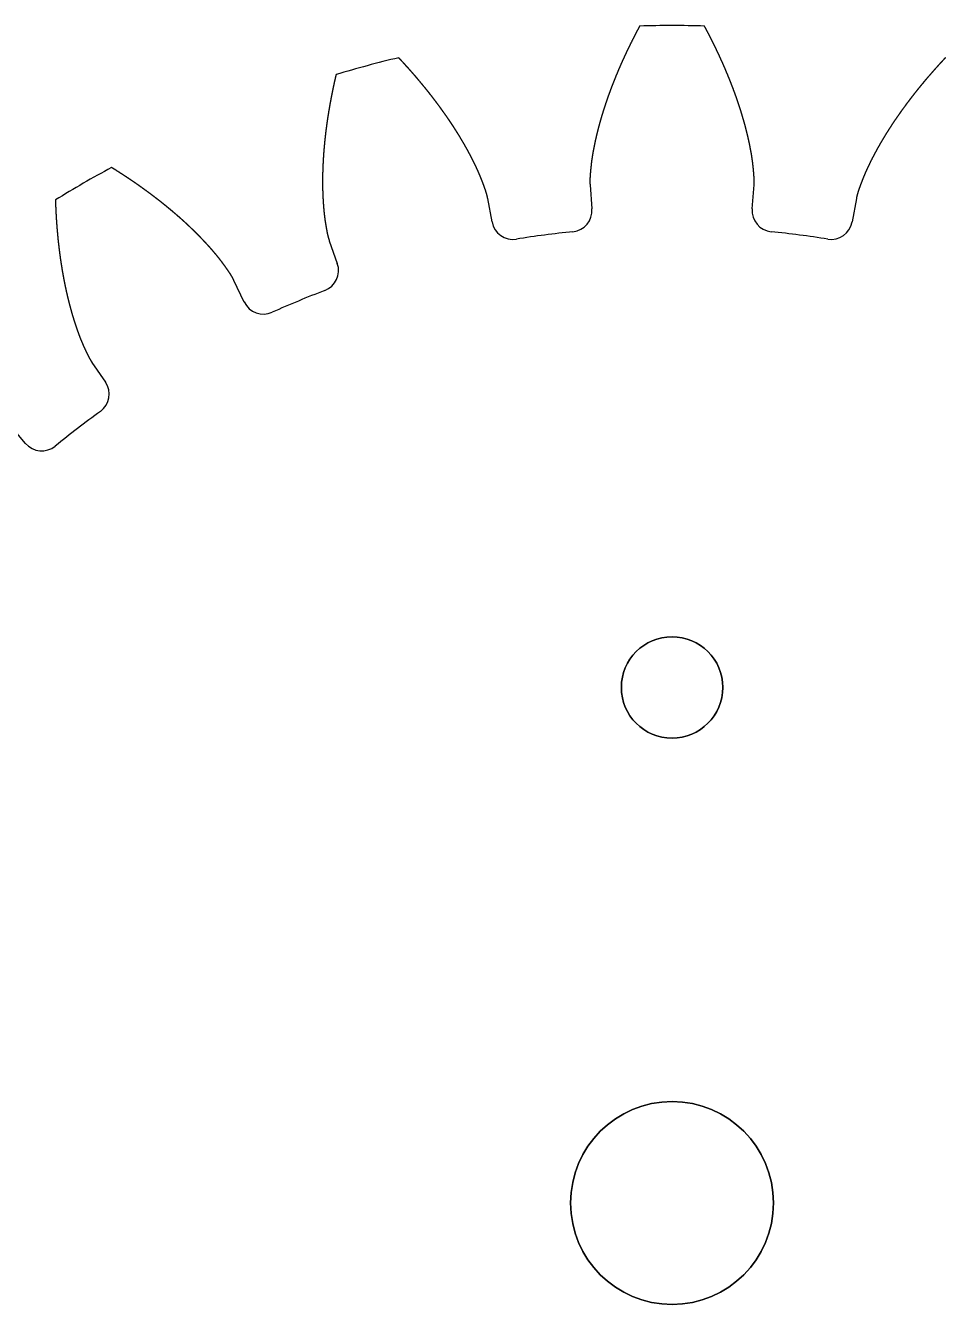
# Model space of a CAD drawing. Header units: millimetres. Extents: x -95.5 to -4.7, y -19.2 to 49.8.
# Drawn here: x -55.02 to -29.64, y 10.53 to 45.83 of the extents above; entities that cross this region are included whole.
import ezdxf

# ---------------------------------------------------------------- set-up
doc = ezdxf.new("R2010")
doc.units = ezdxf.units.MM
doc.layers.get('0').update_dxf_attribs({"linetype": 'CONTINUOUS'})

msp = doc.modelspace()

# ---------------------------------------------------------------- linework, layer by layer
for p, q in [((-39.446, 41.432, 0), (-39.394, 40.774)), ((-39.446, 41.432), (-39.394, 40.774)), ((-34.973, 40.774, 0), (-34.921, 41.432)), ((-34.973, 40.774), (-34.921, 41.432)), ((-42.151, 40.411, 0), (-42.27, 41.06)), ((-42.151, 40.411), (-42.27, 41.06)), ((-32.096, 41.06, 0), (-32.216, 40.411)), ((-32.096, 41.06), (-32.216, 40.411)), ((-46.642, 39.889, 0), (-46.421, 39.267)), ((-46.642, 39.889), (-46.421, 39.267)), ((-48.99, 38.202, 0), (-49.274, 38.799)), ((-48.99, 38.202), (-49.274, 38.799)), ((-53.193, 36.536, 0), (-52.818, 35.992)), ((-53.193, 36.536), (-52.818, 35.992)), ((-55.025, 34.299, 0), (-55.453, 34.802)), ((-55.025, 34.299), (-55.453, 34.802))]:
    msp.add_line(p, q)
at = {"extrusion": (5.07531e-14, -4e-16, -1)}
msp.add_circle((37.183, 27.562, 0), 1.4, dxfattribs=at)
for centre, radius in [((-37.183, 27.562), 1.4), ((-37.183, 13.332), 2.8)]:
    msp.add_circle(centre, radius)
at = {"extrusion": (0, -4e-16, -1)}
msp.add_circle((37.183, 13.332, 0), 2.8, dxfattribs=at)
for centre, radius, start, end in [((-37.183, 13.332, 0), 32.5, 88.4232, 91.5768), ((-37.183, 13.332), 32.5, 88.4232, 91.5768), ((-37.183, 13.332, 0), 32.5, 103.4232, 106.5768), ((-37.183, 13.332), 32.5, 103.4232, 106.5768), ((-37.183, 13.332, 0), 32.5, 118.4232, 121.5768), ((-37.183, 13.332), 32.5, 118.4232, 121.5768), ((-39.98, 40.727, 0), 0.588, -84.1716, 4.5673), ((-39.98, 40.727), 0.588, -84.1716, 4.5673), ((-34.387, 40.727, 0), 0.588, 175.4327, 264.1716), ((-34.387, 40.727), 0.588, 175.4327, 264.1716), ((-41.573, 40.517, 0), 0.588, 190.4327, 279.1716), ((-41.573, 40.517), 0.588, 190.4327, 279.1716), ((-32.794, 40.517, 0), 0.588, 260.8284, 349.5673), ((-32.794, 40.517), 0.588, 260.8284, 349.5673), ((-37.183, 13.332, 0), 26.949, 95.8284, 99.1716), ((-37.183, 13.332), 26.949, 95.8284, 99.1716), ((-37.183, 13.332, 0), 26.949, 80.8284, 84.1716), ((-37.183, 13.332), 26.949, 80.8284, 84.1716), ((-46.975, 39.07, 0), 0.588, -69.1716, 19.5673), ((-46.975, 39.07), 0.588, -69.1716, 19.5673), ((-37.183, 13.332, 0), 26.949, 110.8284, 114.1716), ((-37.183, 13.332), 26.949, 110.8284, 114.1716), ((-48.459, 38.455, 0), 0.588, 205.4327, 294.1716), ((-48.459, 38.455), 0.588, 205.4327, 294.1716), ((-53.303, 35.659, 0), 0.588, -54.1716, 34.5673), ((-53.303, 35.659), 0.588, -54.1716, 34.5673), ((-37.183, 13.332, 0), 26.949, 125.8284, 129.1716), ((-37.183, 13.332), 26.949, 125.8284, 129.1716), ((-54.577, 34.681, 0), 0.588, 220.4327, 309.1716), ((-54.577, 34.681), 0.588, 220.4327, 309.1716)]:
    msp.add_arc(centre, radius, start, end)
for points in [[(-38.078, 45.82, 0), (-38.084, 45.808, 0), (-38.097, 45.783, 0), (-38.117, 45.747, 0), (-38.143, 45.698, 0), (-38.175, 45.636, 0), (-38.207, 45.575, 0), (-38.238, 45.514, 0), (-38.269, 45.452, 0), (-38.3, 45.391, 0), (-38.331, 45.329, 0), (-38.361, 45.268, 0), (-38.391, 45.206, 0), (-38.42, 45.144, 0), (-38.449, 45.083, 0), (-38.478, 45.021, 0), (-38.507, 44.959, 0), (-38.535, 44.897, 0), (-38.563, 44.835, 0), (-38.591, 44.773, 0), (-38.618, 44.711, 0), (-38.645, 44.649, 0), (-38.672, 44.587, 0), (-38.698, 44.524, 0), (-38.724, 44.462, 0), (-38.749, 44.4, 0), (-38.774, 44.337, 0), (-38.799, 44.275, 0), (-38.824, 44.212, 0), (-38.848, 44.15, 0), (-38.872, 44.087, 0), (-38.895, 44.024, 0), (-38.918, 43.962, 0), (-38.941, 43.899, 0), (-38.963, 43.836, 0), (-38.985, 43.773, 0), (-39.006, 43.71, 0), (-39.027, 43.648, 0), (-39.048, 43.585, 0), (-39.068, 43.522, 0), (-39.088, 43.459, 0), (-39.108, 43.396, 0), (-39.127, 43.332, 0), (-39.145, 43.269, 0), (-39.163, 43.206, 0), (-39.181, 43.143, 0), (-39.198, 43.08, 0), (-39.215, 43.017, 0), (-39.232, 42.953, 0), (-39.248, 42.89, 0), (-39.263, 42.827, 0), (-39.278, 42.763, 0), (-39.293, 42.7, 0), (-39.307, 42.637, 0), (-39.32, 42.573, 0), (-39.333, 42.51, 0), (-39.345, 42.446, 0), (-39.357, 42.383, 0), (-39.369, 42.32, 0), (-39.38, 42.256, 0), (-39.39, 42.193, 0), (-39.399, 42.129, 0), (-39.408, 42.066, 0), (-39.415, 42.002, 0), (-39.422, 41.939, 0), (-39.429, 41.875, 0), (-39.435, 41.812, 0), (-39.44, 41.748, 0), (-39.445, 41.685, 0), (-39.449, 41.622, 0), (-39.451, 41.558, 0), (-39.451, 41.508, 0), (-39.449, 41.47, 0), (-39.447, 41.445, 0), (-39.446, 41.432, 0)], [(-38.078, 45.82), (-38.084, 45.808), (-38.097, 45.783), (-38.117, 45.747), (-38.143, 45.698), (-38.175, 45.636), (-38.207, 45.575), (-38.238, 45.514), (-38.269, 45.452), (-38.3, 45.391), (-38.331, 45.329), (-38.361, 45.268), (-38.391, 45.206), (-38.42, 45.144), (-38.449, 45.083), (-38.478, 45.021), (-38.507, 44.959), (-38.535, 44.897), (-38.563, 44.835), (-38.591, 44.773), (-38.618, 44.711), (-38.645, 44.649), (-38.672, 44.587), (-38.698, 44.524), (-38.724, 44.462), (-38.749, 44.4), (-38.774, 44.337), (-38.799, 44.275), (-38.824, 44.212), (-38.848, 44.15), (-38.872, 44.087), (-38.895, 44.024), (-38.918, 43.962), (-38.941, 43.899), (-38.963, 43.836), (-38.985, 43.773), (-39.006, 43.71), (-39.027, 43.648), (-39.048, 43.585), (-39.068, 43.522), (-39.088, 43.459), (-39.108, 43.396), (-39.127, 43.332), (-39.145, 43.269), (-39.163, 43.206), (-39.181, 43.143), (-39.198, 43.08), (-39.215, 43.017), (-39.232, 42.953), (-39.248, 42.89), (-39.263, 42.827), (-39.278, 42.763), (-39.293, 42.7), (-39.307, 42.637), (-39.32, 42.573), (-39.333, 42.51), (-39.345, 42.446), (-39.357, 42.383), (-39.369, 42.32), (-39.38, 42.256), (-39.39, 42.193), (-39.399, 42.129), (-39.408, 42.066), (-39.415, 42.002), (-39.422, 41.939), (-39.429, 41.875), (-39.435, 41.812), (-39.44, 41.748), (-39.445, 41.685), (-39.449, 41.622), (-39.451, 41.558), (-39.451, 41.508), (-39.449, 41.47), (-39.447, 41.445), (-39.446, 41.432)], [(-34.921, 41.432, 0), (-34.92, 41.445, 0), (-34.918, 41.47, 0), (-34.916, 41.508, 0), (-34.916, 41.558, 0), (-34.918, 41.622, 0), (-34.922, 41.685, 0), (-34.927, 41.748, 0), (-34.932, 41.812, 0), (-34.938, 41.875, 0), (-34.945, 41.939, 0), (-34.952, 42.002, 0), (-34.959, 42.066, 0), (-34.968, 42.129, 0), (-34.977, 42.193, 0), (-34.987, 42.256, 0), (-34.998, 42.32, 0), (-35.01, 42.383, 0), (-35.022, 42.446, 0), (-35.034, 42.51, 0), (-35.047, 42.573, 0), (-35.06, 42.637, 0), (-35.074, 42.7, 0), (-35.089, 42.763, 0), (-35.104, 42.827, 0), (-35.119, 42.89, 0), (-35.135, 42.953, 0), (-35.151, 43.017, 0), (-35.168, 43.08, 0), (-35.186, 43.143, 0), (-35.203, 43.206, 0), (-35.222, 43.269, 0), (-35.24, 43.332, 0), (-35.259, 43.396, 0), (-35.279, 43.459, 0), (-35.299, 43.522, 0), (-35.319, 43.585, 0), (-35.34, 43.648, 0), (-35.361, 43.71, 0), (-35.382, 43.773, 0), (-35.404, 43.836, 0), (-35.426, 43.899, 0), (-35.449, 43.962, 0), (-35.472, 44.024, 0), (-35.495, 44.087, 0), (-35.519, 44.15, 0), (-35.543, 44.212, 0), (-35.568, 44.275, 0), (-35.592, 44.337, 0), (-35.618, 44.4, 0), (-35.643, 44.462, 0), (-35.669, 44.524, 0), (-35.695, 44.587, 0), (-35.722, 44.649, 0), (-35.749, 44.711, 0), (-35.776, 44.773, 0), (-35.804, 44.835, 0), (-35.832, 44.897, 0), (-35.86, 44.959, 0), (-35.888, 45.021, 0), (-35.917, 45.083, 0), (-35.947, 45.144, 0), (-35.976, 45.206, 0), (-36.006, 45.268, 0), (-36.036, 45.329, 0), (-36.067, 45.391, 0), (-36.098, 45.452, 0), (-36.129, 45.514, 0), (-36.16, 45.575, 0), (-36.192, 45.636, 0), (-36.224, 45.698, 0), (-36.25, 45.747, 0), (-36.269, 45.783, 0), (-36.283, 45.808, 0), (-36.289, 45.82, 0)], [(-34.921, 41.432), (-34.92, 41.445), (-34.918, 41.47), (-34.916, 41.508), (-34.916, 41.558), (-34.918, 41.622), (-34.922, 41.685), (-34.927, 41.748), (-34.932, 41.812), (-34.938, 41.875), (-34.945, 41.939), (-34.952, 42.002), (-34.959, 42.066), (-34.968, 42.129), (-34.977, 42.193), (-34.987, 42.256), (-34.998, 42.32), (-35.01, 42.383), (-35.022, 42.446), (-35.034, 42.51), (-35.047, 42.573), (-35.06, 42.637), (-35.074, 42.7), (-35.089, 42.763), (-35.104, 42.827), (-35.119, 42.89), (-35.135, 42.953), (-35.151, 43.017), (-35.168, 43.08), (-35.186, 43.143), (-35.203, 43.206), (-35.222, 43.269), (-35.24, 43.332), (-35.259, 43.396), (-35.279, 43.459), (-35.299, 43.522), (-35.319, 43.585), (-35.34, 43.648), (-35.361, 43.71), (-35.382, 43.773), (-35.404, 43.836), (-35.426, 43.899), (-35.449, 43.962), (-35.472, 44.024), (-35.495, 44.087), (-35.519, 44.15), (-35.543, 44.212), (-35.568, 44.275), (-35.592, 44.337), (-35.618, 44.4), (-35.643, 44.462), (-35.669, 44.524), (-35.695, 44.587), (-35.722, 44.649), (-35.749, 44.711), (-35.776, 44.773), (-35.804, 44.835), (-35.832, 44.897), (-35.86, 44.959), (-35.888, 45.021), (-35.917, 45.083), (-35.947, 45.144), (-35.976, 45.206), (-36.006, 45.268), (-36.036, 45.329), (-36.067, 45.391), (-36.098, 45.452), (-36.129, 45.514), (-36.16, 45.575), (-36.192, 45.636), (-36.224, 45.698), (-36.25, 45.747), (-36.269, 45.783), (-36.283, 45.808), (-36.289, 45.82)], [(-42.27, 41.06, 0), (-42.273, 41.073, 0), (-42.278, 41.097, 0), (-42.286, 41.134, 0), (-42.299, 41.183, 0), (-42.317, 41.244, 0), (-42.337, 41.304, 0), (-42.358, 41.364, 0), (-42.38, 41.424, 0), (-42.402, 41.484, 0), (-42.425, 41.543, 0), (-42.448, 41.603, 0), (-42.472, 41.662, 0), (-42.496, 41.721, 0), (-42.522, 41.78, 0), (-42.548, 41.839, 0), (-42.575, 41.897, 0), (-42.603, 41.956, 0), (-42.631, 42.014, 0), (-42.659, 42.072, 0), (-42.688, 42.13, 0), (-42.717, 42.188, 0), (-42.747, 42.245, 0), (-42.777, 42.303, 0), (-42.808, 42.36, 0), (-42.84, 42.417, 0), (-42.871, 42.474, 0), (-42.904, 42.531, 0), (-42.936, 42.588, 0), (-42.969, 42.644, 0), (-43.003, 42.701, 0), (-43.037, 42.757, 0), (-43.071, 42.813, 0), (-43.106, 42.869, 0), (-43.141, 42.925, 0), (-43.176, 42.981, 0), (-43.212, 43.036, 0), (-43.249, 43.092, 0), (-43.285, 43.147, 0), (-43.322, 43.202, 0), (-43.36, 43.257, 0), (-43.397, 43.312, 0), (-43.436, 43.367, 0), (-43.474, 43.421, 0), (-43.513, 43.476, 0), (-43.552, 43.53, 0), (-43.591, 43.584, 0), (-43.631, 43.639, 0), (-43.671, 43.692, 0), (-43.712, 43.746, 0), (-43.753, 43.8, 0), (-43.794, 43.853, 0), (-43.835, 43.907, 0), (-43.877, 43.96, 0), (-43.919, 44.013, 0), (-43.962, 44.066, 0), (-44.004, 44.119, 0), (-44.047, 44.171, 0), (-44.091, 44.224, 0), (-44.134, 44.276, 0), (-44.178, 44.329, 0), (-44.222, 44.381, 0), (-44.267, 44.433, 0), (-44.312, 44.484, 0), (-44.357, 44.536, 0), (-44.402, 44.588, 0), (-44.448, 44.639, 0), (-44.494, 44.69, 0), (-44.54, 44.741, 0), (-44.587, 44.792, 0), (-44.633, 44.843, 0), (-44.671, 44.884, 0), (-44.7, 44.914, 0), (-44.718, 44.934, 0), (-44.728, 44.944, 0)], [(-42.27, 41.06), (-42.273, 41.073), (-42.278, 41.097), (-42.286, 41.134), (-42.299, 41.183), (-42.317, 41.244), (-42.337, 41.304), (-42.358, 41.364), (-42.38, 41.424), (-42.402, 41.484), (-42.425, 41.543), (-42.448, 41.603), (-42.472, 41.662), (-42.496, 41.721), (-42.522, 41.78), (-42.548, 41.839), (-42.575, 41.897), (-42.603, 41.956), (-42.631, 42.014), (-42.659, 42.072), (-42.688, 42.13), (-42.717, 42.188), (-42.747, 42.245), (-42.777, 42.303), (-42.808, 42.36), (-42.84, 42.417), (-42.871, 42.474), (-42.904, 42.531), (-42.936, 42.588), (-42.969, 42.644), (-43.003, 42.701), (-43.037, 42.757), (-43.071, 42.813), (-43.106, 42.869), (-43.141, 42.925), (-43.176, 42.981), (-43.212, 43.036), (-43.249, 43.092), (-43.285, 43.147), (-43.322, 43.202), (-43.36, 43.257), (-43.397, 43.312), (-43.436, 43.367), (-43.474, 43.421), (-43.513, 43.476), (-43.552, 43.53), (-43.591, 43.584), (-43.631, 43.639), (-43.671, 43.692), (-43.712, 43.746), (-43.753, 43.8), (-43.794, 43.853), (-43.835, 43.907), (-43.877, 43.96), (-43.919, 44.013), (-43.962, 44.066), (-44.004, 44.119), (-44.047, 44.171), (-44.091, 44.224), (-44.134, 44.276), (-44.178, 44.329), (-44.222, 44.381), (-44.267, 44.433), (-44.312, 44.484), (-44.357, 44.536), (-44.402, 44.588), (-44.448, 44.639), (-44.494, 44.69), (-44.54, 44.741), (-44.587, 44.792), (-44.633, 44.843), (-44.671, 44.884), (-44.7, 44.914), (-44.718, 44.934), (-44.728, 44.944)], [(-29.639, 44.944, 0), (-29.648, 44.934, 0), (-29.667, 44.914, 0), (-29.696, 44.884, 0), (-29.733, 44.843, 0), (-29.78, 44.792, 0), (-29.827, 44.741, 0), (-29.873, 44.69, 0), (-29.919, 44.639, 0), (-29.965, 44.588, 0), (-30.01, 44.536, 0), (-30.055, 44.484, 0), (-30.1, 44.433, 0), (-30.144, 44.381, 0), (-30.189, 44.329, 0), (-30.233, 44.276, 0), (-30.276, 44.224, 0), (-30.32, 44.171, 0), (-30.363, 44.119, 0), (-30.405, 44.066, 0), (-30.448, 44.013, 0), (-30.49, 43.96, 0), (-30.532, 43.907, 0), (-30.573, 43.853, 0), (-30.614, 43.8, 0), (-30.655, 43.746, 0), (-30.695, 43.692, 0), (-30.736, 43.639, 0), (-30.775, 43.584, 0), (-30.815, 43.53, 0), (-30.854, 43.476, 0), (-30.893, 43.421, 0), (-30.931, 43.367, 0), (-30.969, 43.312, 0), (-31.007, 43.257, 0), (-31.045, 43.202, 0), (-31.082, 43.147, 0), (-31.118, 43.092, 0), (-31.154, 43.036, 0), (-31.19, 42.981, 0), (-31.226, 42.925, 0), (-31.261, 42.869, 0), (-31.296, 42.813, 0), (-31.33, 42.757, 0), (-31.364, 42.701, 0), (-31.397, 42.644, 0), (-31.431, 42.588, 0), (-31.463, 42.531, 0), (-31.495, 42.474, 0), (-31.527, 42.417, 0), (-31.559, 42.36, 0), (-31.589, 42.303, 0), (-31.62, 42.245, 0), (-31.65, 42.188, 0), (-31.679, 42.13, 0), (-31.708, 42.072, 0), (-31.736, 42.014, 0), (-31.764, 41.956, 0), (-31.792, 41.897, 0), (-31.819, 41.839, 0), (-31.845, 41.78, 0), (-31.87, 41.721, 0), (-31.895, 41.662, 0), (-31.919, 41.603, 0), (-31.942, 41.543, 0), (-31.965, 41.484, 0), (-31.987, 41.424, 0), (-32.009, 41.364, 0), (-32.03, 41.304, 0), (-32.05, 41.244, 0), (-32.068, 41.183, 0), (-32.081, 41.134, 0), (-32.089, 41.097, 0), (-32.094, 41.073, 0), (-32.096, 41.06, 0)], [(-29.639, 44.944), (-29.648, 44.934), (-29.667, 44.914), (-29.696, 44.884), (-29.733, 44.843), (-29.78, 44.792), (-29.827, 44.741), (-29.873, 44.69), (-29.919, 44.639), (-29.965, 44.588), (-30.01, 44.536), (-30.055, 44.484), (-30.1, 44.433), (-30.144, 44.381), (-30.189, 44.329), (-30.233, 44.276), (-30.276, 44.224), (-30.32, 44.171), (-30.363, 44.119), (-30.405, 44.066), (-30.448, 44.013), (-30.49, 43.96), (-30.532, 43.907), (-30.573, 43.853), (-30.614, 43.8), (-30.655, 43.746), (-30.695, 43.692), (-30.736, 43.639), (-30.775, 43.584), (-30.815, 43.53), (-30.854, 43.476), (-30.893, 43.421), (-30.931, 43.367), (-30.969, 43.312), (-31.007, 43.257), (-31.045, 43.202), (-31.082, 43.147), (-31.118, 43.092), (-31.154, 43.036), (-31.19, 42.981), (-31.226, 42.925), (-31.261, 42.869), (-31.296, 42.813), (-31.33, 42.757), (-31.364, 42.701), (-31.397, 42.644), (-31.431, 42.588), (-31.463, 42.531), (-31.495, 42.474), (-31.527, 42.417), (-31.559, 42.36), (-31.589, 42.303), (-31.62, 42.245), (-31.65, 42.188), (-31.679, 42.13), (-31.708, 42.072), (-31.736, 42.014), (-31.764, 41.956), (-31.792, 41.897), (-31.819, 41.839), (-31.845, 41.78), (-31.87, 41.721), (-31.895, 41.662), (-31.919, 41.603), (-31.942, 41.543), (-31.965, 41.484), (-31.987, 41.424), (-32.009, 41.364), (-32.03, 41.304), (-32.05, 41.244), (-32.068, 41.183), (-32.081, 41.134), (-32.089, 41.097), (-32.094, 41.073), (-32.096, 41.06)], [(-46.456, 44.481, 0), (-46.459, 44.468, 0), (-46.465, 44.441, 0), (-46.475, 44.4, 0), (-46.487, 44.347, 0), (-46.502, 44.279, 0), (-46.517, 44.212, 0), (-46.531, 44.144, 0), (-46.546, 44.077, 0), (-46.559, 44.01, 0), (-46.573, 43.942, 0), (-46.586, 43.875, 0), (-46.599, 43.808, 0), (-46.612, 43.74, 0), (-46.624, 43.673, 0), (-46.636, 43.606, 0), (-46.647, 43.539, 0), (-46.659, 43.472, 0), (-46.67, 43.404, 0), (-46.68, 43.337, 0), (-46.691, 43.27, 0), (-46.7, 43.203, 0), (-46.71, 43.136, 0), (-46.719, 43.069, 0), (-46.728, 43.003, 0), (-46.737, 42.936, 0), (-46.745, 42.869, 0), (-46.753, 42.802, 0), (-46.76, 42.735, 0), (-46.767, 42.669, 0), (-46.774, 42.602, 0), (-46.78, 42.536, 0), (-46.786, 42.469, 0), (-46.792, 42.403, 0), (-46.797, 42.336, 0), (-46.802, 42.27, 0), (-46.806, 42.204, 0), (-46.811, 42.137, 0), (-46.814, 42.071, 0), (-46.818, 42.005, 0), (-46.82, 41.939, 0), (-46.823, 41.873, 0), (-46.825, 41.807, 0), (-46.827, 41.742, 0), (-46.828, 41.676, 0), (-46.829, 41.61, 0), (-46.829, 41.545, 0), (-46.829, 41.479, 0), (-46.828, 41.414, 0), (-46.828, 41.349, 0), (-46.826, 41.283, 0), (-46.824, 41.218, 0), (-46.822, 41.153, 0), (-46.819, 41.089, 0), (-46.815, 41.024, 0), (-46.811, 40.959, 0), (-46.807, 40.895, 0), (-46.802, 40.83, 0), (-46.797, 40.766, 0), (-46.791, 40.702, 0), (-46.784, 40.638, 0), (-46.777, 40.574, 0), (-46.769, 40.511, 0), (-46.76, 40.448, 0), (-46.75, 40.385, 0), (-46.74, 40.322, 0), (-46.729, 40.259, 0), (-46.718, 40.196, 0), (-46.706, 40.134, 0), (-46.694, 40.071, 0), (-46.679, 40.01, 0), (-46.666, 39.961, 0), (-46.654, 39.925, 0), (-46.646, 39.901, 0), (-46.642, 39.889, 0)], [(-46.456, 44.481), (-46.459, 44.468), (-46.465, 44.441), (-46.475, 44.4), (-46.487, 44.347), (-46.502, 44.279), (-46.517, 44.212), (-46.531, 44.144), (-46.546, 44.077), (-46.559, 44.01), (-46.573, 43.942), (-46.586, 43.875), (-46.599, 43.808), (-46.612, 43.74), (-46.624, 43.673), (-46.636, 43.606), (-46.647, 43.539), (-46.659, 43.472), (-46.67, 43.404), (-46.68, 43.337), (-46.691, 43.27), (-46.7, 43.203), (-46.71, 43.136), (-46.719, 43.069), (-46.728, 43.003), (-46.737, 42.936), (-46.745, 42.869), (-46.753, 42.802), (-46.76, 42.735), (-46.767, 42.669), (-46.774, 42.602), (-46.78, 42.536), (-46.786, 42.469), (-46.792, 42.403), (-46.797, 42.336), (-46.802, 42.27), (-46.806, 42.204), (-46.811, 42.137), (-46.814, 42.071), (-46.818, 42.005), (-46.82, 41.939), (-46.823, 41.873), (-46.825, 41.807), (-46.827, 41.742), (-46.828, 41.676), (-46.829, 41.61), (-46.829, 41.545), (-46.829, 41.479), (-46.828, 41.414), (-46.828, 41.349), (-46.826, 41.283), (-46.824, 41.218), (-46.822, 41.153), (-46.819, 41.089), (-46.815, 41.024), (-46.811, 40.959), (-46.807, 40.895), (-46.802, 40.83), (-46.797, 40.766), (-46.791, 40.702), (-46.784, 40.638), (-46.777, 40.574), (-46.769, 40.511), (-46.76, 40.448), (-46.75, 40.385), (-46.74, 40.322), (-46.729, 40.259), (-46.718, 40.196), (-46.706, 40.134), (-46.694, 40.071), (-46.679, 40.01), (-46.666, 39.961), (-46.654, 39.925), (-46.646, 39.901), (-46.642, 39.889)], [(-49.274, 38.799, 0), (-49.279, 38.81, 0), (-49.29, 38.833, 0), (-49.308, 38.867, 0), (-49.333, 38.911, 0), (-49.366, 38.964, 0), (-49.401, 39.017, 0), (-49.437, 39.07, 0), (-49.474, 39.122, 0), (-49.511, 39.174, 0), (-49.548, 39.226, 0), (-49.586, 39.277, 0), (-49.624, 39.328, 0), (-49.663, 39.379, 0), (-49.703, 39.429, 0), (-49.743, 39.479, 0), (-49.785, 39.529, 0), (-49.826, 39.578, 0), (-49.868, 39.627, 0), (-49.911, 39.676, 0), (-49.954, 39.724, 0), (-49.997, 39.772, 0), (-50.041, 39.82, 0), (-50.085, 39.868, 0), (-50.13, 39.915, 0), (-50.175, 39.962, 0), (-50.22, 40.009, 0), (-50.266, 40.056, 0), (-50.312, 40.102, 0), (-50.359, 40.148, 0), (-50.406, 40.194, 0), (-50.453, 40.239, 0), (-50.501, 40.285, 0), (-50.549, 40.33, 0), (-50.597, 40.375, 0), (-50.646, 40.419, 0), (-50.695, 40.464, 0), (-50.744, 40.508, 0), (-50.794, 40.552, 0), (-50.844, 40.596, 0), (-50.894, 40.639, 0), (-50.945, 40.682, 0), (-50.996, 40.725, 0), (-51.047, 40.768, 0), (-51.099, 40.811, 0), (-51.151, 40.853, 0), (-51.203, 40.895, 0), (-51.255, 40.937, 0), (-51.308, 40.979, 0), (-51.361, 41.02, 0), (-51.414, 41.061, 0), (-51.468, 41.102, 0), (-51.522, 41.143, 0), (-51.576, 41.184, 0), (-51.63, 41.224, 0), (-51.685, 41.264, 0), (-51.74, 41.304, 0), (-51.795, 41.344, 0), (-51.851, 41.384, 0), (-51.906, 41.423, 0), (-51.962, 41.462, 0), (-52.018, 41.501, 0), (-52.075, 41.54, 0), (-52.132, 41.578, 0), (-52.189, 41.616, 0), (-52.246, 41.654, 0), (-52.303, 41.692, 0), (-52.361, 41.73, 0), (-52.419, 41.767, 0), (-52.477, 41.804, 0), (-52.535, 41.841, 0), (-52.582, 41.871, 0), (-52.617, 41.893, 0), (-52.641, 41.907, 0), (-52.653, 41.915, 0)], [(-49.274, 38.799), (-49.279, 38.81), (-49.29, 38.833), (-49.308, 38.867), (-49.333, 38.911), (-49.366, 38.964), (-49.401, 39.017), (-49.437, 39.07), (-49.474, 39.122), (-49.511, 39.174), (-49.548, 39.226), (-49.586, 39.277), (-49.624, 39.328), (-49.663, 39.379), (-49.703, 39.429), (-49.743, 39.479), (-49.785, 39.529), (-49.826, 39.578), (-49.868, 39.627), (-49.911, 39.676), (-49.954, 39.724), (-49.997, 39.772), (-50.041, 39.82), (-50.085, 39.868), (-50.13, 39.915), (-50.175, 39.962), (-50.22, 40.009), (-50.266, 40.056), (-50.312, 40.102), (-50.359, 40.148), (-50.406, 40.194), (-50.453, 40.239), (-50.501, 40.285), (-50.549, 40.33), (-50.597, 40.375), (-50.646, 40.419), (-50.695, 40.464), (-50.744, 40.508), (-50.794, 40.552), (-50.844, 40.596), (-50.894, 40.639), (-50.945, 40.682), (-50.996, 40.725), (-51.047, 40.768), (-51.099, 40.811), (-51.151, 40.853), (-51.203, 40.895), (-51.255, 40.937), (-51.308, 40.979), (-51.361, 41.02), (-51.414, 41.061), (-51.468, 41.102), (-51.522, 41.143), (-51.576, 41.184), (-51.63, 41.224), (-51.685, 41.264), (-51.74, 41.304), (-51.795, 41.344), (-51.851, 41.384), (-51.906, 41.423), (-51.962, 41.462), (-52.018, 41.501), (-52.075, 41.54), (-52.132, 41.578), (-52.189, 41.616), (-52.246, 41.654), (-52.303, 41.692), (-52.361, 41.73), (-52.419, 41.767), (-52.477, 41.804), (-52.535, 41.841), (-52.582, 41.871), (-52.617, 41.893), (-52.641, 41.907), (-52.653, 41.915)], [(-54.202, 41.02, 0), (-54.201, 41.006, 0), (-54.2, 40.979, 0), (-54.199, 40.937, 0), (-54.197, 40.882, 0), (-54.194, 40.813, 0), (-54.191, 40.744, 0), (-54.188, 40.675, 0), (-54.184, 40.606, 0), (-54.18, 40.538, 0), (-54.176, 40.469, 0), (-54.171, 40.401, 0), (-54.166, 40.332, 0), (-54.161, 40.264, 0), (-54.155, 40.196, 0), (-54.149, 40.128, 0), (-54.143, 40.06, 0), (-54.137, 39.992, 0), (-54.13, 39.925, 0), (-54.123, 39.857, 0), (-54.115, 39.79, 0), (-54.107, 39.722, 0), (-54.099, 39.655, 0), (-54.091, 39.588, 0), (-54.082, 39.521, 0), (-54.073, 39.454, 0), (-54.064, 39.388, 0), (-54.054, 39.321, 0), (-54.044, 39.255, 0), (-54.033, 39.189, 0), (-54.023, 39.123, 0), (-54.012, 39.057, 0), (-54, 38.991, 0), (-53.988, 38.925, 0), (-53.976, 38.86, 0), (-53.964, 38.794, 0), (-53.951, 38.729, 0), (-53.938, 38.664, 0), (-53.924, 38.599, 0), (-53.91, 38.535, 0), (-53.896, 38.47, 0), (-53.881, 38.406, 0), (-53.866, 38.342, 0), (-53.851, 38.278, 0), (-53.835, 38.214, 0), (-53.819, 38.15, 0), (-53.802, 38.087, 0), (-53.785, 38.024, 0), (-53.768, 37.961, 0), (-53.75, 37.898, 0), (-53.732, 37.835, 0), (-53.713, 37.773, 0), (-53.694, 37.711, 0), (-53.674, 37.649, 0), (-53.654, 37.587, 0), (-53.634, 37.526, 0), (-53.613, 37.465, 0), (-53.591, 37.404, 0), (-53.57, 37.343, 0), (-53.547, 37.283, 0), (-53.524, 37.223, 0), (-53.501, 37.163, 0), (-53.476, 37.104, 0), (-53.451, 37.045, 0), (-53.426, 36.987, 0), (-53.399, 36.929, 0), (-53.373, 36.871, 0), (-53.346, 36.813, 0), (-53.318, 36.756, 0), (-53.29, 36.699, 0), (-53.26, 36.643, 0), (-53.235, 36.599, 0), (-53.214, 36.567, 0), (-53.2, 36.546, 0), (-53.193, 36.536, 0)], [(-54.202, 41.02), (-54.201, 41.006), (-54.2, 40.979), (-54.199, 40.937), (-54.197, 40.882), (-54.194, 40.813), (-54.191, 40.744), (-54.188, 40.675), (-54.184, 40.606), (-54.18, 40.538), (-54.176, 40.469), (-54.171, 40.401), (-54.166, 40.332), (-54.161, 40.264), (-54.155, 40.196), (-54.149, 40.128), (-54.143, 40.06), (-54.137, 39.992), (-54.13, 39.925), (-54.123, 39.857), (-54.115, 39.79), (-54.107, 39.722), (-54.099, 39.655), (-54.091, 39.588), (-54.082, 39.521), (-54.073, 39.454), (-54.064, 39.388), (-54.054, 39.321), (-54.044, 39.255), (-54.033, 39.189), (-54.023, 39.123), (-54.012, 39.057), (-54, 38.991), (-53.988, 38.925), (-53.976, 38.86), (-53.964, 38.794), (-53.951, 38.729), (-53.938, 38.664), (-53.924, 38.599), (-53.91, 38.535), (-53.896, 38.47), (-53.881, 38.406), (-53.866, 38.342), (-53.851, 38.278), (-53.835, 38.214), (-53.819, 38.15), (-53.802, 38.087), (-53.785, 38.024), (-53.768, 37.961), (-53.75, 37.898), (-53.732, 37.835), (-53.713, 37.773), (-53.694, 37.711), (-53.674, 37.649), (-53.654, 37.587), (-53.634, 37.526), (-53.613, 37.465), (-53.591, 37.404), (-53.57, 37.343), (-53.547, 37.283), (-53.524, 37.223), (-53.501, 37.163), (-53.476, 37.104), (-53.451, 37.045), (-53.426, 36.987), (-53.399, 36.929), (-53.373, 36.871), (-53.346, 36.813), (-53.318, 36.756), (-53.29, 36.699), (-53.26, 36.643), (-53.235, 36.599), (-53.214, 36.567), (-53.2, 36.546), (-53.193, 36.536)]]:
    msp.add_open_spline(points, degree=5)

doc.saveas('drawing.dxf')
